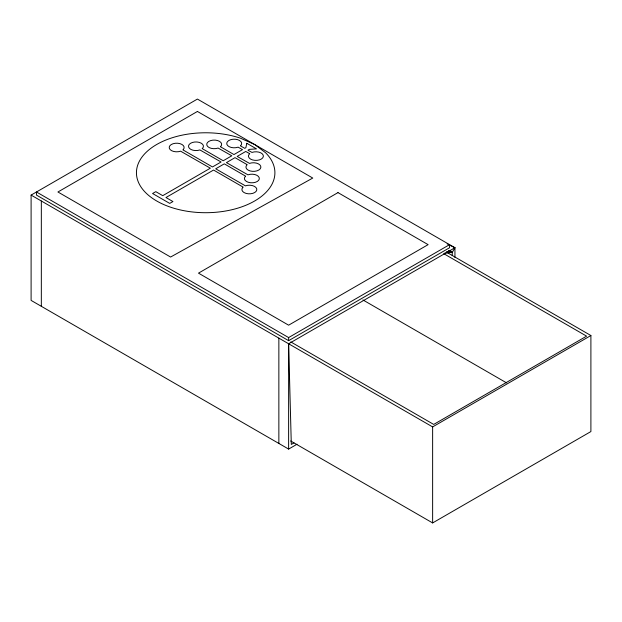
<?xml version="1.0" encoding="UTF-8"?>
<svg xmlns="http://www.w3.org/2000/svg" width="622" height="622" viewBox="0 0 622 622"><rect width="100%" height="100%" fill="white"/><g stroke="black" fill="none" stroke-linecap="round" stroke-linejoin="round"><path stroke-width="0.93" d="M297.021 444.232L288.624 449.084L31.1 300.403L31.1 195.09L197.415 99.069L454.939 247.743L452.256 252.392L452.256 255.487M288.624 337.575L449.574 244.648L449.574 247.743L288.624 340.669L36.465 195.09L36.465 191.988L288.624 337.575L288.624 340.669M288.624 449.084L288.624 343.772L454.939 247.743L454.939 257.407M293.988 442.887L291.306 444.442L288.624 343.772M31.1 195.09L432.632 426.91L590.9 335.53L590.9 431.559L432.632 522.931L290.645 440.959M444.528 253.162L452.256 252.392L448.89 250.448M446.487 251.622L452.256 252.392L448.866 250.526M253.978 144.195L240.286 138.131A69.229 39.963 0 0 0 137.493 165.802A69.229 39.963 0 0 0 217.692 212.102A69.229 39.963 0 0 0 265.625 152.763L255.113 144.848M447.132 243.847L454.939 247.743M447.241 252.594L590.9 335.53M443.68 253.636L586.608 336.152L433.705 424.429L290.769 341.913M362.937 299.944L506.572 382.872M432.632 426.91L432.632 522.931M278.858 338.135L278.858 443.447M41.332 200.999L41.332 306.312M246.802 143.278L245.884 147.671L244.726 148.339L240.403 145.843L240.784 145.54A7.472 4.315 0 0 0 235.279 139.227A7.472 4.315 0 0 0 226.89 144.374A7.472 4.315 0 0 0 238.133 147.165L242.494 149.622L233.95 154.559L220.398 146.73L220.771 146.434A7.472 4.315 0 0 0 215.266 140.121A7.472 4.315 0 0 0 206.885 145.268A7.472 4.315 0 0 0 218.12 148.059L231.804 155.795L223.22 160.756L202.181 148.604L202.554 148.308A7.472 4.315 0 0 0 197.05 141.995A7.472 4.315 0 0 0 188.66 147.142A7.472 4.315 0 0 0 199.903 149.933L221.074 161.992L212.491 166.945L182.876 149.848L183.249 149.552A7.472 4.315 0 0 0 177.744 143.239A7.472 4.315 0 0 0 169.363 148.386A7.472 4.315 0 0 0 180.605 151.177L210.345 168.189L162.754 195.666L155.795 191.654L152.577 193.512L169.728 203.41L172.947 201.551L165.973 197.524L213.564 170.047L243.186 187.152L242.774 187.486A7.472 4.315 0 0 0 248.279 193.792A7.472 4.315 0 0 0 256.661 188.645A7.472 4.315 0 0 0 245.426 185.854L215.71 168.803L224.293 163.85L245.643 176.174L245.301 176.454A7.472 4.315 0 0 0 250.806 182.767A7.472 4.315 0 0 0 259.187 177.62A7.472 4.315 0 0 0 247.945 174.829L226.439 162.614L235.023 157.654L247.229 164.706L246.833 165.024A7.472 4.315 0 0 0 252.338 171.33A7.472 4.315 0 0 0 260.719 166.183A7.472 4.315 0 0 0 249.484 163.392L237.169 156.417L245.752 151.457L249.749 153.712L249.336 154.046A7.472 4.315 0 0 0 254.841 160.352A7.472 4.315 0 0 0 263.223 155.212A7.472 4.315 0 0 0 251.98 152.421L247.945 150.197L249.375 149.366L256.489 148.876L246.802 143.278M197.415 111.455L57.924 191.988L170.591 257.041L312.765 178.055L197.415 111.455M337.979 192.61L198.488 273.144L288.624 325.182L428.115 244.648L337.979 192.61"/></g></svg>
